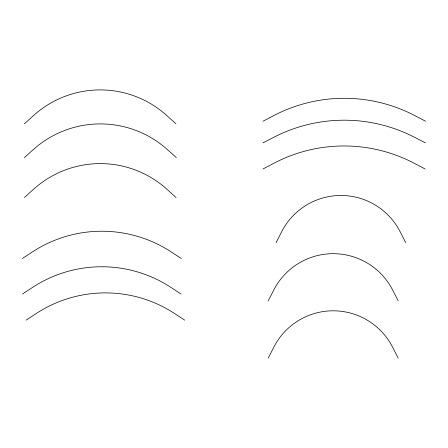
<?xml version="1.0" encoding="UTF-8"?>
<svg xmlns="http://www.w3.org/2000/svg" width="448" height="448" viewBox="0 0 448 448"><rect width="100%" height="100%" fill="white"/><g stroke="black" fill="none" stroke-linecap="round" stroke-linejoin="round"><path stroke-width="0.67" d="M276.069 242.721L281.602 231.84A66.534 66.534 0 0 1 400.204 231.84L405.737 242.721M268.251 358.098L273.795 347.217A66.668 66.668 0 0 1 392.61 347.217L398.149 358.098M268.218 300.821L273.795 289.962A66.774 66.774 0 0 1 392.61 289.962L398.182 300.821M24.444 123.782L33.494 115.59A99.383 99.383 0 0 1 166.846 115.59L175.902 123.782M24.444 197.523L33.494 189.33A99.478 99.478 0 0 1 167.02 189.33L176.07 197.523M24.388 157.556L33.494 149.425A100.369 100.369 0 0 1 167.227 149.425L176.333 157.556M22.4 258.457L32.626 251.793A126.666 126.666 0 0 1 170.985 251.793L181.21 258.457M22.411 294.045L32.626 287.358A126.241 126.241 0 0 1 170.856 287.358L181.07 294.045M26.146 320.13L36.366 313.449A126.241 126.241 0 0 1 174.468 313.449L184.688 320.13M262.987 168.986L273.795 163.307A151.032 151.032 0 0 1 414.31 163.307L425.118 168.986M262.97 121.24L273.795 115.59A152.309 152.309 0 0 1 414.781 115.59L425.6 121.24M262.942 142.878L273.795 137.278A153.546 153.546 0 0 1 414.568 137.278L425.415 142.878"/></g></svg>
